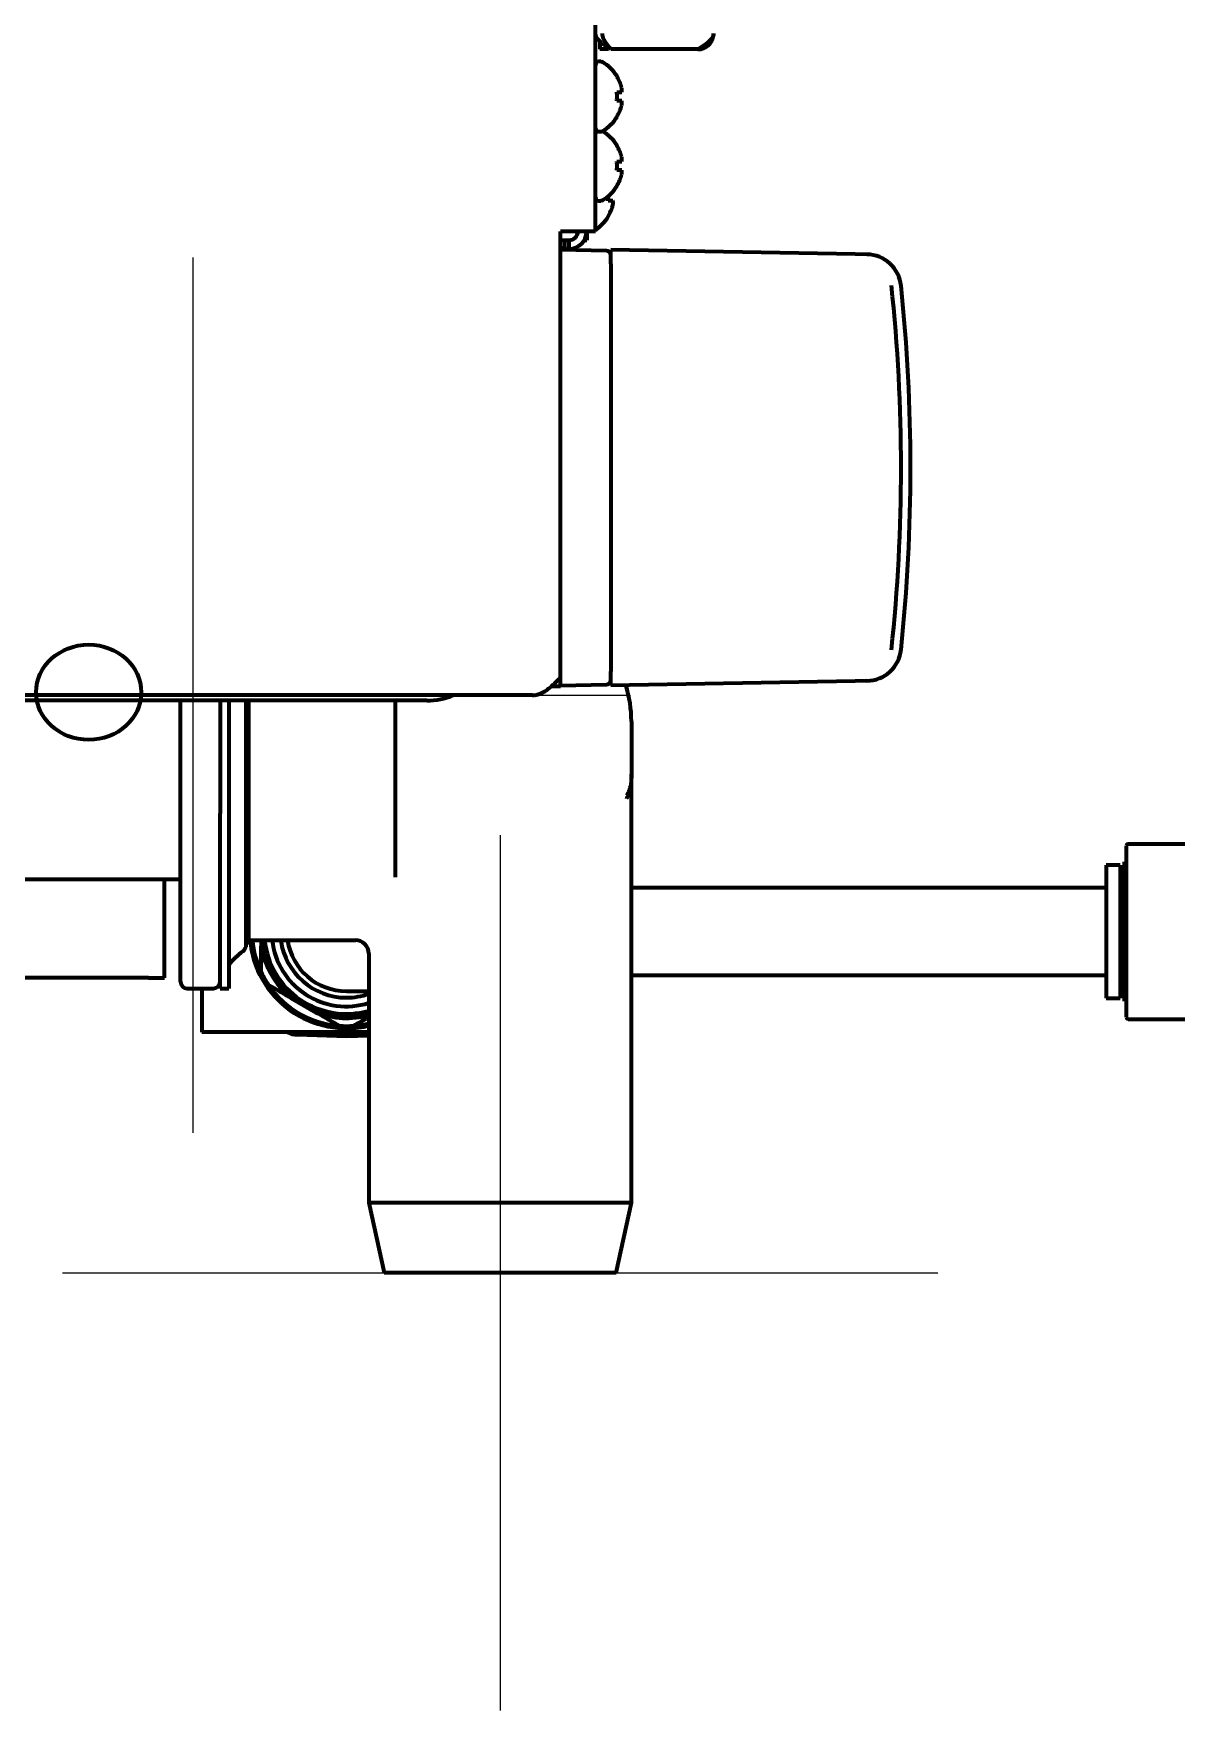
# Model space of a CAD drawing. Header units: inches. Extents: x -2898 to 7248, y 606 to 5598.
# Drawn here: x 1864.8 to 1995.4, y 2244.8 to 2436.4 of the extents above; entities that cross this region are included whole.
import ezdxf

# ---------------------------------------------------------------- set-up
doc = ezdxf.new("R2010")
doc.units = ezdxf.units.IN

# ---------------------------------------------------------------- blocks, each defined once
blk = doc.blocks.new('A$C0B5A562A')
at = {"color": 6}
for p, q in [((0, 50), (0, -50)), ((-50, 0), (50, 0))]:
    blk.add_line(p, q, dxfattribs=at)
blk = doc.blocks.new('A$C29D5572B')
at = {"color": 1}
for p, q in [((0, 50), (0, -50)), ((-50, 0), (50, 0))]:
    blk.add_line(p, q, dxfattribs=at)
blk = doc.blocks.new('A$C0F8E2EAE')
blk.add_blockref('A$C29D5572B', (0, 0))

msp = doc.modelspace()

# ---------------------------------------------------------------- linework, layer by layer
at = {"linetype": 'Continuous', "lineweight": 70}
for p, q in [((1929.02, 2413.84), (1929.02, 4065.34)), ((1929.52, 2435.44), (1929.66, 2435.44)), ((1929.52, 2435.44), (1929.52, 2434.64)), ((1930.52, 2434.64), (1929.52, 2434.64)), ((1940.72, 2434.64), (1930.82, 2434.64)), ((1929.62, 2433.24), (1929.42, 2433.24)), ((1931.47, 2431.54), (1931.5, 2431.54)), ((1931.5, 2426.94), (1931.47, 2426.94)), ((1929.42, 2425.24), (1929.62, 2425.24)), ((1929.82, 2425.29), (1929.82, 2425.29)), ((1931.47, 2423.64), (1931.5, 2423.64)), ((1931.5, 2419.04), (1931.47, 2419.04)), ((1929.42, 2417.34), (1929.62, 2417.34)), ((1930.5, 2415.54), (1930.47, 2415.54)), ((1925.02, 2362.84), (1925.02, 2413.84)), ((1927.02, 2413.84), (1925.02, 2413.84)), ((1925.02, 2412.84), (1926.02, 2412.84)), ((1925.52, 2412.84), (1926.02, 2412.84)), ((1925.52, 2411.84), (1925.52, 2412.84)), ((1926.02, 2411.84), (1926.02, 2412.84)), ((1929.02, 2413.84), (1927.02, 2413.84)), ((1927.75, 2412.84), (1928.02, 2412.84)), ((1928.02, 2413.84), (1928.02, 2412.84)), ((1925.52, 2411.84), (1925.02, 2411.84)), ((1930.28, 2411.63), (1925.02, 2411.72)), ((1925.52, 2411.84), (1926.02, 2411.84)), ((1930.77, 2411.34), (1930.72, 2411.34)), ((1930.77, 2410.12), (1930.77, 2411.72)), ((1958.68, 2411.23), (1930.77, 2411.72)), ((1960.03, 2411.21), (1958.68, 2411.23)), ((1930.77, 2410.12), (1930.77, 2363.57)), ((1925.02, 2361.97), (1925.02, 2362.84)), ((1925.02, 2361.84), (1925.02, 2362.83)), ((1930.77, 2361.97), (1930.77, 2363.57)), ((1958.68, 2362.46), (1930.77, 2361.97)), ((1960.03, 2362.48), (1958.68, 2362.46)), ((1921.82, 2360.84), (1843.22, 2360.84)), ((1925.02, 2361.84), (1923.91, 2361.84)), ((1925.02, 2361.97), (1930.28, 2362.06)), ((1930.72, 2362.34), (1930.77, 2362.34)), ((1909.77, 2360.24), (1856.27, 2360.24)), ((1881.63, 2328.09), (1881.63, 2360.24)), ((1886.13, 2360.24), (1886.13, 2347.34)), ((1887.13, 2360.24), (1887.13, 2347.34)), ((1889.13, 2332.37), (1889.13, 2360.24)), ((1889.38, 2360.24), (1889.38, 2332.59)), ((1906.13, 2360.24), (1906.13, 2340.07)), ((1933.13, 2357.84), (1933.13, 2351.84)), ((1933.13, 2302.84), (1933.13, 2351.83)), ((1886.13, 2327.34), (1886.13, 2347.34)), ((1887.13, 2347.34), (1887.13, 2327.34)), ((1989.67, 2343.64), (1989.67, 2324.04)), ((1998.47, 2343.84), (1989.87, 2343.84)), ((1987.37, 2341.44), (1987.37, 2326.25)), ((1988.97, 2341.44), (1987.37, 2341.44)), ((1988.97, 2341.44), (1988.97, 2326.25)), ((1989.47, 2325.89), (1989.47, 2341.79)), ((1989.67, 2341.79), (1989.47, 2341.79)), ((1841.32, 2339.84), (1881.63, 2339.84)), ((1879.77, 2328.54), (1879.77, 2339.84)), ((1881.57, 2339.84), (1881.57, 2337.39)), ((1989.47, 2339.67), (1988.97, 2339.67)), ((1987.37, 2338.84), (1933.13, 2338.84)), ((1881.57, 2337.39), (1881.57, 2329.94)), ((1889.13, 2332.53), (1889.38, 2332.59)), ((1889.38, 2332.84), (1901.63, 2332.84)), ((1890.82, 2332.84), (1890.82, 2332.18)), ((1881.57, 2329.94), (1881.63, 2329.94)), ((1903.13, 2331.34), (1903.13, 2302.84)), ((1877.97, 2328.54), (1828.13, 2328.54)), ((1877.97, 2328.54), (1879.77, 2328.54)), ((1933.13, 2328.84), (1987.37, 2328.84)), ((1988.97, 2328.02), (1989.47, 2328.02)), ((1882.38, 2327.34), (1885.38, 2327.34)), ((1884.07, 2327.34), (1884.07, 2322.34)), ((1886.13, 2327.34), (1887.13, 2327.34)), ((1894.26, 2326.23), (1897.14, 2324.57)), ((1900.57, 2327.04), (1903.13, 2327.04)), ((1987.37, 2326.25), (1987.37, 2326.24)), ((1987.37, 2326.24), (1988.97, 2326.24)), ((1988.97, 2326.25), (1988.97, 2326.24)), ((1989.47, 2325.89), (1989.67, 2325.89)), ((1899.57, 2322.34), (1884.07, 2322.34)), ((1898.57, 2322.34), (1898.57, 2322.14)), ((1899.57, 2322.34), (1899.57, 2322.14)), ((1901.57, 2322.34), (1899.57, 2322.34)), ((1901.57, 2322.14), (1901.57, 2322.34)), ((1903.13, 2322.34), (1901.57, 2322.34)), ((1902.57, 2322.34), (1902.57, 2322.14)), ((1989.87, 2323.84), (1998.47, 2323.84)), ((1900.57, 2321.84), (1894.99, 2322.04)), ((1899.57, 2322.14), (1898.57, 2322.14)), ((1901.57, 2322.14), (1899.57, 2322.14)), ((1900.57, 2321.84), (1900.57, 2322.14)), ((1903.13, 2321.93), (1900.57, 2321.84)), ((1902.57, 2322.14), (1901.57, 2322.14)), ((1903.13, 2302.84), (1904.88, 2294.84)), ((1933.13, 2302.84), (1903.13, 2302.84)), ((1931.38, 2294.84), (1933.13, 2302.84)), ((1931.38, 2294.84), (1904.88, 2294.84))]:
    msp.add_line(p, q, dxfattribs=at)
for centre, radius, start, end in [((1929.42, 2432.84), 0.4, 90, 180), ((1929.62, 2432.84), 0.4, 59.6988, 90), ((1927.4, 2429.04), 4.8, 31.5837, 59.6988), ((1927.72, 2429.24), 3.78, 0.0035, 7.6041), ((1927.72, 2429.24), 3.78, 352.3959, 359.9965), ((1927.4, 2429.44), 4.8, 300.3012, 328.4186), ((1929.42, 2425.64), 0.4, 180, 270), ((1929.42, 2424.94), 0.4, 118.9561, 180), ((1929.62, 2425.64), 0.4, 270, 300.3012), ((1927.4, 2421.14), 4.8, 31.5837, 59.6988), ((1927.72, 2421.34), 3.78, 0.0035, 7.6041), ((1927.72, 2421.34), 3.78, 352.3959, 359.9965), ((1927.4, 2421.54), 4.8, 300.3012, 328.4186), ((1929.42, 2417.74), 0.4, 180, 270), ((1929.62, 2417.74), 0.4, 270, 300.3012), ((1926.72, 2417.84), 3.78, 352.3959, 359.9965), ((1926.4, 2418.04), 4.8, 303.0822, 328.4186), ((1926.02, 2413.84), 1, 270, 0), ((1926.02, 2413.84), 2, 270, 0), ((1930.27, 2411.13), 0.5, 0, 89), ((1959.96, 2407.21), 4, 5.987, 89), ((1765.77, 2386.84), 199.25, 0, 5.987), ((1765.77, 2386.84), 199.25, 354.013, 0), ((1959.96, 2366.48), 4, 271, 354.013), ((1930.27, 2362.56), 0.5, 271, 0), ((1909.77, 2368.24), 8, 270, 292.3313), ((1919.13, 2357.84), 14, 0, 17.2659), ((1989.87, 2343.64), 0.2, 90, 180), ((1888.13, 2332.37), 1, 306.1436, 0), ((1900.57, 2333.84), 11.05, 185.1919, 283.3931), ((1900.57, 2333.84), 10.8, 185.3122, 205.4744), ((1900.57, 2333.84), 9.89, 189.6926, 230.3074), ((1900.57, 2333.84), 9.65, 185.9512, 285.3788), ((1900.57, 2333.84), 9.4, 186.1087, 285.8006), ((1900.57, 2333.84), 8.55, 186.7219, 287.4206), ((1900.57, 2333.84), 7.55, 187.6106, 270), ((1900.57, 2333.84), 6.8, 188.4544, 270), ((1901.63, 2331.34), 1.5, 359.9468, 90.6469), ((1893.44, 2325.1), 8, 126.1436, 142.0487), ((1882.38, 2328.09), 0.75, 180, 270), ((1885.38, 2328.09), 0.75, 270, 0), ((1900.57, 2333.84), 10.8, 205.4744, 214.5256), ((1900.57, 2333.84), 10.8, 214.5256, 265.4744), ((1900.57, 2333.84), 7.55, 270, 289.8225), ((1900.57, 2333.84), 9.89, 249.6926, 284.9996), ((1895.07, 2324.54), 2.5, 241.3332, 268), ((1900.57, 2333.84), 10.8, 265.4744, 274.5256), ((1900.57, 2333.84), 10.8, 274.5256, 283.7123), ((1989.87, 2324.04), 0.2, 180, 270)]:
    msp.add_arc(centre, radius, start, end, dxfattribs=at)
msp.add_ellipse((1766.2, 2386.84), major_axis=(0, -197.77), ratio=0.999848, start_param=1.465422, end_param=1.67617, dxfattribs=at)
msp.add_ellipse((1871.13, 2361.18), major_axis=(6, 0), ratio=0.906308, dxfattribs=at)
for points, knots in [([(1930.82, 2434.64), (1930.7, 2434.72), (1930.59, 2434.79), (1930.36, 2434.94), (1930.24, 2435.02), (1930.02, 2435.17), (1929.92, 2435.24), (1929.72, 2435.39), (1929.63, 2435.47), (1929.47, 2435.62), (1929.39, 2435.69), (1929.26, 2435.84), (1929.2, 2435.92), (1929.11, 2436.07), (1929.08, 2436.14), (1929.03, 2436.29), (1929.02, 2436.37), (1929.02, 2436.44)], [0, 0, 0, 0, 0.125, 0.125, 0.25, 0.25, 0.375, 0.375, 0.5, 0.5, 0.625, 0.625, 0.75, 0.75, 0.875, 0.875, 1, 1, 1, 1]), ([(1931.47, 2429.74), (1931.59, 2429.74), (1931.7, 2429.74), (1931.84, 2429.74), (1931.88, 2429.74), (1931.96, 2429.74), (1931.99, 2429.74), (1932.02, 2429.74)], [0, 0, 0, 0, 0.5, 0.5, 0.75, 0.75, 1, 1, 1, 1]), ([(1931.47, 2426.94), (1931.59, 2427.15), (1931.7, 2427.36), (1931.84, 2427.68), (1931.88, 2427.79), (1931.96, 2428.01), (1931.99, 2428.13), (1932.02, 2428.24)], [0, 0, 0, 0, 0.5, 0.5, 0.75, 0.75, 1, 1, 1, 1]), ([(1931.47, 2421.84), (1931.59, 2421.84), (1931.7, 2421.84), (1931.84, 2421.84), (1931.88, 2421.84), (1931.96, 2421.84), (1931.99, 2421.84), (1932.02, 2421.84)], [0, 0, 0, 0, 0.5, 0.5, 0.75, 0.75, 1, 1, 1, 1]), ([(1931.47, 2419.04), (1931.59, 2419.25), (1931.7, 2419.46), (1931.84, 2419.78), (1931.88, 2419.89), (1931.96, 2420.11), (1931.99, 2420.23), (1932.02, 2420.34)], [0, 0, 0, 0, 0.5, 0.5, 0.75, 0.75, 1, 1, 1, 1]), ([(1930.47, 2415.54), (1930.59, 2415.75), (1930.7, 2415.96), (1930.84, 2416.28), (1930.88, 2416.39), (1930.96, 2416.61), (1930.99, 2416.73), (1931.02, 2416.84)], [0, 0, 0, 0, 0.5, 0.5, 0.75, 0.75, 1, 1, 1, 1]), ([(1925.02, 2412.11), (1925.06, 2412.07), (1925.23, 2411.91), (1925.4, 2411.84), (1925.52, 2411.84)], [0, 0, 0, 0, 0.249144, 1, 1, 1, 1]), ([(1933.13, 2351.84), (1933.13, 2351.83), (1933.13, 2351.82), (1933.13, 2351.79), (1933.13, 2351.77), (1933.13, 2351.75), (1933.13, 2351.73), (1933.13, 2351.71), (1933.13, 2351.69), (1933.13, 2351.68), (1933.13, 2351.66), (1933.13, 2351.64), (1933.13, 2351.62), (1933.13, 2351.59), (1933.13, 2351.57), (1933.13, 2351.54), (1933.13, 2351.49), (1933.13, 2351.42), (1933.12, 2351.33), (1933.12, 2351.24), (1933.11, 2351.15), (1933.11, 2351.06), (1933.1, 2350.97), (1933.1, 2350.88), (1933.09, 2350.79), (1933.08, 2350.7), (1933.06, 2350.53), (1933.02, 2350.29), (1932.95, 2349.98), (1932.86, 2349.67), (1932.75, 2349.38), (1932.65, 2349.17), (1932.58, 2349.05), (1932.57, 2349.03)], [0, 0, 0, 0, 0.006414, 0.012873, 0.019375, 0.025923, 0.032516, 0.036173, 0.040345, 0.045031, 0.050233, 0.05595, 0.062183, 0.068931, 0.076195, 0.083976, 0.092272, 0.118772, 0.145593, 0.172739, 0.200216, 0.228029, 0.256183, 0.284682, 0.313532, 0.342737, 0.3723, 0.483858, 0.599012, 0.717927, 0.840752, 0.967623, 1, 1, 1, 1]), ([(1933.13, 2351.84), (1933.13, 2351.82), (1933.13, 2351.79), (1933.13, 2351.74), (1933.13, 2351.69), (1933.13, 2351.64), (1933.13, 2351.59), (1933.13, 2351.55), (1933.13, 2351.5), (1933.13, 2351.46), (1933.12, 2351.41), (1933.12, 2351.35), (1933.12, 2351.3), (1933.12, 2351.24), (1933.11, 2351.18), (1933.11, 2351.11), (1933.1, 2351.04), (1933.09, 2350.97), (1933.09, 2350.9), (1933.08, 2350.83), (1933.06, 2350.71), (1933.03, 2350.55), (1932.99, 2350.36), (1932.94, 2350.17), (1932.88, 2349.99), (1932.81, 2349.8), (1932.73, 2349.62), (1932.65, 2349.48), (1932.6, 2349.4), (1932.58, 2349.37)], [0, 0, 0, 0, 0.01648, 0.032649, 0.048489, 0.064002, 0.079189, 0.094051, 0.108025, 0.123301, 0.139876, 0.157749, 0.176917, 0.19738, 0.219135, 0.242181, 0.266517, 0.292141, 0.319052, 0.347249, 0.376731, 0.453662, 0.532706, 0.613877, 0.697185, 0.782642, 0.870257, 0.960037, 1, 1, 1, 1]), ([(1890.82, 2329.2), (1890.82, 2329.69), (1890.82, 2330.18), (1890.82, 2331.17), (1890.82, 2331.67), (1890.82, 2332.18)], [0, 0, 0, 0, 0.5, 0.5, 1, 1, 1, 1]), ([(1894.26, 2326.23), (1893.82, 2326.48), (1893.39, 2326.73), (1892.53, 2327.23), (1892.1, 2327.48), (1891.67, 2327.72)], [0, 0, 0, 0, 0.5, 0.5, 1, 1, 1, 1]), ([(1899.72, 2323.08), (1899.3, 2323.32), (1898.87, 2323.57), (1898.01, 2324.07), (1897.58, 2324.32), (1897.14, 2324.57)], [0, 0, 0, 0, 0.5, 0.5, 1, 1, 1, 1]), ([(1903.13, 2324.06), (1902.99, 2323.98), (1902.85, 2323.9), (1902.28, 2323.57), (1901.85, 2323.32), (1901.42, 2323.08)], [0, 0, 0, 0, 0.244909, 0.244909, 1, 1, 1, 1])]:
    msp.add_open_spline(points, degree=3, knots=knots, dxfattribs=at)
for points in [[(1930.82, 2434.64), (1930.65, 2434.84), (1930.3, 2435.24), (1929.92, 2435.84), (1929.82, 2436.24), (1929.82, 2436.44)], [(1940.72, 2434.64), (1940.96, 2434.64), (1941.43, 2434.74), (1942.03, 2435.14), (1942.43, 2435.74), (1942.52, 2436.21), (1942.52, 2436.44)], [(1942.52, 2436.44), (1942.52, 2436.24), (1942.35, 2435.84), (1941.66, 2435.24), (1941.04, 2434.84), (1940.72, 2434.64)], [(1932.02, 2430.24), (1932, 2430.3), (1931.97, 2430.41), (1931.92, 2430.57), (1931.87, 2430.73), (1931.81, 2430.88), (1931.74, 2431.03), (1931.67, 2431.19), (1931.58, 2431.36), (1931.51, 2431.48), (1931.47, 2431.54)], [(1932.02, 2429.74), (1932.02, 2429.77), (1932.03, 2429.81), (1932.03, 2429.89), (1932.03, 2429.96), (1932.03, 2430.03), (1932.03, 2430.1), (1932.03, 2430.17), (1932.02, 2430.22), (1932.02, 2430.24)], [(1932.02, 2428.74), (1932, 2428.74), (1931.97, 2428.74), (1931.92, 2428.74), (1931.87, 2428.74), (1931.81, 2428.74), (1931.74, 2428.74), (1931.67, 2428.74), (1931.58, 2428.74), (1931.51, 2428.74), (1931.47, 2428.74)], [(1932.02, 2428.24), (1932.02, 2428.27), (1932.03, 2428.32), (1932.03, 2428.39), (1932.03, 2428.47), (1932.03, 2428.54), (1932.03, 2428.61), (1932.03, 2428.67), (1932.02, 2428.72), (1932.02, 2428.74)], [(1932.02, 2422.34), (1932, 2422.4), (1931.97, 2422.51), (1931.92, 2422.67), (1931.87, 2422.83), (1931.81, 2422.98), (1931.74, 2423.13), (1931.67, 2423.29), (1931.58, 2423.46), (1931.51, 2423.58), (1931.47, 2423.64)], [(1932.02, 2421.84), (1932.02, 2421.87), (1932.03, 2421.91), (1932.03, 2421.99), (1932.03, 2422.06), (1932.03, 2422.13), (1932.03, 2422.2), (1932.03, 2422.27), (1932.02, 2422.32), (1932.02, 2422.34)], [(1932.02, 2420.84), (1932, 2420.84), (1931.97, 2420.84), (1931.92, 2420.84), (1931.87, 2420.84), (1931.81, 2420.84), (1931.74, 2420.84), (1931.67, 2420.84), (1931.58, 2420.84), (1931.51, 2420.84), (1931.47, 2420.84)], [(1932.02, 2420.34), (1932.02, 2420.37), (1932.03, 2420.42), (1932.03, 2420.49), (1932.03, 2420.57), (1932.03, 2420.64), (1932.03, 2420.71), (1932.03, 2420.77), (1932.02, 2420.82), (1932.02, 2420.84)], [(1931.02, 2417.34), (1931, 2417.34), (1930.97, 2417.34), (1930.92, 2417.34), (1930.87, 2417.34), (1930.81, 2417.34), (1930.74, 2417.34), (1930.67, 2417.34), (1930.58, 2417.34), (1930.51, 2417.34), (1930.47, 2417.34)], [(1931.02, 2416.84), (1931.02, 2416.87), (1931.03, 2416.92), (1931.03, 2416.99), (1931.03, 2417.07), (1931.03, 2417.14), (1931.03, 2417.21), (1931.03, 2417.27), (1931.02, 2417.32), (1931.02, 2417.34)], [(1921.82, 2360.84), (1921.9, 2360.84), (1922.05, 2360.85), (1922.28, 2360.89), (1922.51, 2360.95), (1922.74, 2361.04), (1922.96, 2361.15), (1923.19, 2361.28), (1923.42, 2361.43), (1923.65, 2361.59), (1923.88, 2361.78), (1924.11, 2361.97), (1924.34, 2362.18), (1924.57, 2362.4), (1924.79, 2362.62), (1924.95, 2362.77), (1925.02, 2362.84)]]:
    msp.add_open_spline(points, degree=3, dxfattribs=at)

# ---------------------------------------------------------------- block references
for name, p in [('A$C0F8E2EAE', (1883.02, 2360.84)), ('A$C0B5A562A', (1918.13, 2294.84))]:
    msp.add_blockref(name, p)

doc.saveas('drawing.dxf')
